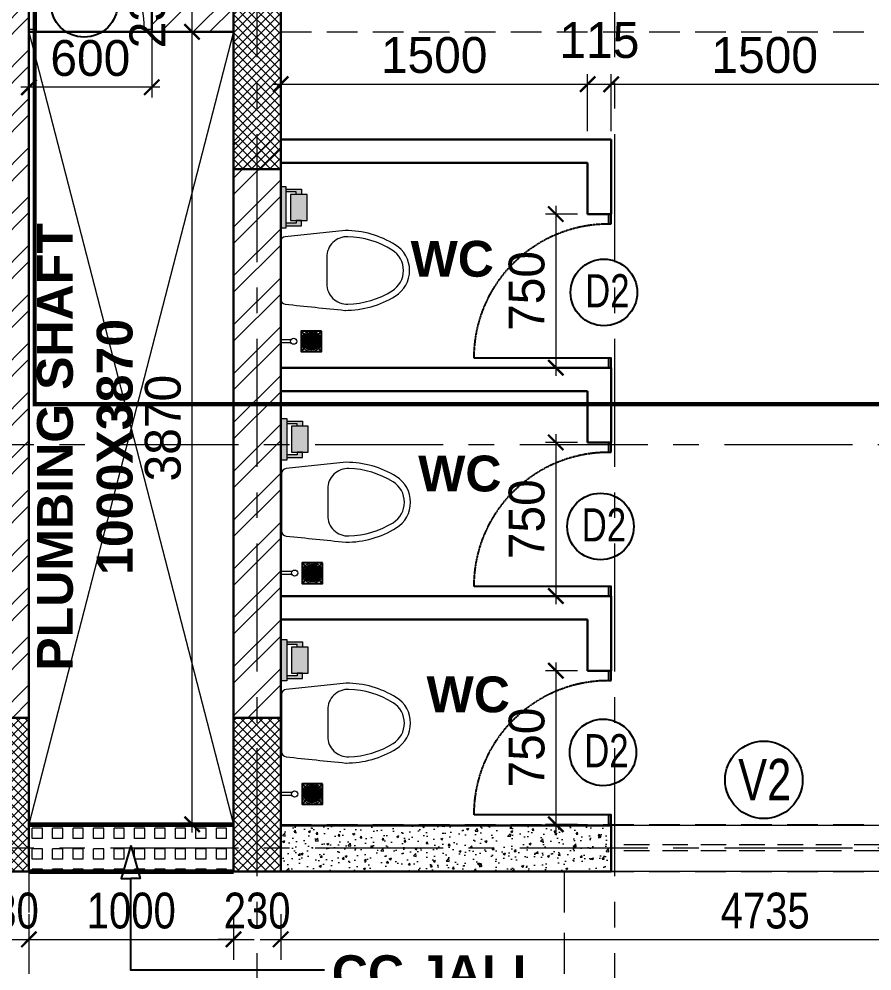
# Model space of a CAD drawing. Header units: millimetres. Extents: x -286480 to 108094, y -227925 to 10018.
# Drawn here: x -12842 to -8674, y -139030 to -134381 of the extents above; entities that cross this region are included whole.
import ezdxf

# ---------------------------------------------------------------- set-up
doc = ezdxf.new("R2010")
doc.units = ezdxf.units.MM
doc.header["$LTSCALE"] = 100
doc.header["$MEASUREMENT"] = 0
doc.header["$PDMODE"] = 67
for name, pattern in [('CENTER', [2, 1.25, -0.25, 0.25, -0.25]), ('DASHED', [0.75, 0.5, -0.25]), ('DASHED2', [0.375, 0.25, -0.125]), ('HIDDEN', [0.375, 0.25, -0.125])]:
    doc.linetypes.add(name, pattern=pattern)
doc.layers.get('0').update_dxf_attribs({"lineweight": 25})
for name, color, linetype, lineweight in [('A-ANNO-COLUMN-HATCH', 253, 'Continuous', 9), ('A-ANNO-DOOR', 40, 'Continuous', 18), ('A-ANNO-GRID', 251, 'CENTER', 9), ('A-ANNO-TEXT', 7, 'Continuous', 25), ('A-ANNO-WALL', 1, 'Continuous', 30), ('AAC BLOCK HATCH', 253, 'Continuous', 5), ('ACC BLOCK', 211, 'Continuous', 30), ('beam', 3, 'Continuous', 20), ('dim', 7, 'Continuous', 13), ('DW-NO', 7, 'Continuous', 25), ('fixtures', 171, 'Continuous', 15), ('GLASS', 150, 'Continuous', 5), ('L-ELEV', 254, 'Continuous', 5), ('projection', 200, 'DASHED', 18), ('S-COL', 4, 'Continuous', 30), ('WALL HATCH', 24, 'Continuous', 9)]:
    doc.layers.add(name, color=color, linetype=linetype, lineweight=lineweight)
doc.layers.add('cutout', color=7, linetype='HIDDEN', lineweight=20, true_color=0x0544ff)
doc.layers.add('hatch', color=7, linetype='Continuous', lineweight=9, true_color=0xbababa)
doc.styles.add('ARIAL', font='arial.ttf', dxfattribs={"width": 0.8})
doc.styles.add('CENTURY-GOTHIC', font='GOTHIC.TTF', dxfattribs={"height": 175})
doc.styles.add('SIZE', font='arial.ttf', dxfattribs={"width": 0.75, "height": 200})
doc.styles.add('Tower', font='arial.ttf', dxfattribs={"height": 250})
doc.dimstyles.new('1.125', dxfattribs={"dimtxt": 175, "dimasz": 75, "dimexe": 50, "dimexo": 50, "dimgap": 50, "dimtad": 1, "dimdec": 0, "dimrnd": 5, "dimzin": 0, "dimdsep": 46, "dimtxsty": 'CENTURY-GOTHIC', "dimblk": 'ARCHTICK', "dimcen": 5, "dimdle": 40, "dimclrd": 256, "dimclre": 8, "dimclrt": 213, "dimadec": 0, "dimazin": 0, "dimtfac": 1, "dimtdec": 0, "dimtofl": 0, "dimtmove": 2, "dimatfit": 2, "dimldrblk": 'OPEN30', "dimfxl": 80, "dimtolj": 1, "dimtzin": 0, "dimlwd": 15, "dimlwe": 9, "dimarcsym": 1})
doc.dimstyles.new('D 75', dxfattribs={"dimtxt": 175, "dimasz": 75, "dimexe": 100, "dimexo": 100, "dimgap": 50, "dimtad": 1, "dimdec": 0, "dimrnd": 5, "dimzin": 0, "dimdsep": 46, "dimtxsty": 'ARIAL', "dimblk": 'ARCHTICK', "dimcen": 0.09, "dimdle": 100, "dimclrd": 256, "dimclrt": 256, "dimadec": 0, "dimazin": 0, "dimtfac": 1, "dimtdec": 0, "dimtix": 1, "dimtofl": 0, "dimtmove": 1, "dimatfit": 3, "dimfxl": 135, "dimtolj": 1, "dimtzin": 0, "dimlwd": 9, "dimlwe": 9, "dimarcsym": 0})

# ---------------------------------------------------------------- blocks, each defined once
blk = doc.blocks.new('_ArchTick')
at = {"const_width": 0.15}
blk.add_lwpolyline([(-0.5, -0.5), (0.5, 0.5)], dxfattribs=at)
blk = doc.blocks.new('*D311')
at = {"layer": 'Defpoints', "color": 0, "ltscale": 0.1, "transparency": 16777216}
for p in [(-13023.2, -138653.2, -3), (-12793.2, -138653.2, -3), (-12793.2, -138876)]:
    blk.add_point(p, dxfattribs=at)
at = {"layer": 'dim', "color": 0, "lineweight": 9, "ltscale": 0.1, "transparency": 16777216}
for p, q in [((-13023.2, -138753.2), (-13023.2, -138976)), ((-12793.2, -138753.2), (-12793.2, -138976))]:
    blk.add_line(p, q, dxfattribs=at)
at = {"layer": 'dim', "lineweight": 9, "ltscale": 0.1, "transparency": 16777216}
for p, q in [((-13023.2, -138876), (-13098.2, -138876)), ((-12793.2, -138876), (-12718.2, -138876))]:
    blk.add_line(p, q, dxfattribs=at)
at = {"layer": 'dim', "lineweight": 9, "ltscale": 0.1, "transparency": 16777216, "xscale": 75, "yscale": 75, "zscale": 75}
blk.add_blockref('_ArchTick', (-13023.2, -138876), dxfattribs=at)
at = {"layer": 'dim', "lineweight": 9, "ltscale": 0.1, "transparency": 16777216, "xscale": 75, "yscale": 75, "zscale": 75, "rotation": 180}
blk.add_blockref('_ArchTick', (-12793.2, -138876), dxfattribs=at)
at = {"layer": 'dim', "ltscale": 0.1, "transparency": 16777216, "insert": (-12908.2, -138736.6), "char_height": 175, "attachment_point": 5, "style": 'ARIAL'}
blk.add_mtext('\\A1;230', dxfattribs=at)
blk = doc.blocks.new('*D312')
at = {"layer": 'Defpoints', "color": 0, "ltscale": 0.1, "transparency": 16777216}
for p in [(-12793.2, -138653.2, -3), (-11793.2, -138653.2, -3), (-11793.2, -138876)]:
    blk.add_point(p, dxfattribs=at)
at = {"layer": 'dim', "color": 0, "lineweight": 9, "ltscale": 0.1, "transparency": 16777216}
for p, q in [((-12793.2, -138753.2), (-12793.2, -138976)), ((-11793.2, -138753.2), (-11793.2, -138976))]:
    blk.add_line(p, q, dxfattribs=at)
at = {"layer": 'dim', "lineweight": 9, "ltscale": 0.1, "transparency": 16777216}
blk.add_line((-12893.2, -138876), (-11693.2, -138876), dxfattribs=at)
at = {"layer": 'dim', "lineweight": 9, "ltscale": 0.1, "transparency": 16777216, "xscale": 75, "yscale": 75, "zscale": 75, "rotation": 180}
blk.add_blockref('_ArchTick', (-12793.2, -138876), dxfattribs=at)
at = {"layer": 'dim', "lineweight": 9, "ltscale": 0.1, "transparency": 16777216, "xscale": 75, "yscale": 75, "zscale": 75}
blk.add_blockref('_ArchTick', (-11793.2, -138876), dxfattribs=at)
at = {"layer": 'dim', "ltscale": 0.1, "transparency": 16777216, "insert": (-12293.2, -138736.6), "char_height": 175, "attachment_point": 5, "style": 'ARIAL'}
blk.add_mtext('\\A1;1000', dxfattribs=at)
blk = doc.blocks.new('*D316')
at = {"layer": 'Defpoints', "color": 0, "ltscale": 0.1, "transparency": 16777216}
for p in [(-6603.2, -138672.4, -3), (-16553.2, -138739.2, -3), (-16553.2, -139317.8)]:
    blk.add_point(p, dxfattribs=at)
at = {"layer": 'dim', "color": 0, "lineweight": 9, "ltscale": 0.1, "transparency": 16777216}
for p, q in [((-6603.2, -138772.4), (-6603.2, -139417.8)), ((-16553.2, -138839.2), (-16553.2, -139417.8))]:
    blk.add_line(p, q, dxfattribs=at)
at = {"layer": 'dim', "lineweight": 9, "ltscale": 0.1, "transparency": 16777216}
blk.add_line((-6503.2, -139317.8), (-16653.2, -139317.8), dxfattribs=at)
at = {"layer": 'dim', "lineweight": 9, "ltscale": 0.1, "transparency": 16777216, "xscale": 75, "yscale": 75, "zscale": 75, "rotation": 180}
blk.add_blockref('_ArchTick', (-16553.2, -139317.8), dxfattribs=at)
at = {"layer": 'dim', "lineweight": 9, "ltscale": 0.1, "transparency": 16777216, "xscale": 75, "yscale": 75, "zscale": 75}
blk.add_blockref('_ArchTick', (-6603.2, -139317.8), dxfattribs=at)
at = {"layer": 'dim', "ltscale": 0.1, "transparency": 16777216, "insert": (-11578.2, -139178.5), "char_height": 175, "attachment_point": 5, "style": 'ARIAL'}
blk.add_mtext('\\A1;9950', dxfattribs=at)
blk = doc.blocks.new('*D278')
at = {"layer": 'Defpoints', "color": 0, "ltscale": 0.1, "transparency": 16777216}
for p in [(-11793.2, -138653.2, -3), (-11563.2, -138653.2, -3), (-11563.2, -138876)]:
    blk.add_point(p, dxfattribs=at)
at = {"layer": 'dim', "color": 0, "lineweight": 9, "ltscale": 0.1, "transparency": 16777216}
for p, q in [((-11793.2, -138753.2), (-11793.2, -138976)), ((-11563.2, -138753.2), (-11563.2, -138976))]:
    blk.add_line(p, q, dxfattribs=at)
at = {"layer": 'dim', "lineweight": 9, "ltscale": 0.1, "transparency": 16777216}
for p, q in [((-11793.2, -138876), (-11868.2, -138876)), ((-11563.2, -138876), (-11488.2, -138876))]:
    blk.add_line(p, q, dxfattribs=at)
at = {"layer": 'dim', "lineweight": 9, "ltscale": 0.1, "transparency": 16777216, "xscale": 75, "yscale": 75, "zscale": 75}
blk.add_blockref('_ArchTick', (-11793.2, -138876), dxfattribs=at)
at = {"layer": 'dim', "lineweight": 9, "ltscale": 0.1, "transparency": 16777216, "xscale": 75, "yscale": 75, "zscale": 75, "rotation": 180}
blk.add_blockref('_ArchTick', (-11563.2, -138876), dxfattribs=at)
at = {"layer": 'dim', "ltscale": 0.1, "transparency": 16777216, "insert": (-11678.2, -138736.6), "char_height": 175, "attachment_point": 5, "style": 'ARIAL'}
blk.add_mtext('\\A1;230', dxfattribs=at)
blk = doc.blocks.new('ERE')
at = {"linetype": 'Continuous'}
for p, q in [((130107.8, -25007.6, 6.1), (130121.2, -25007.6, 6.1)), ((130107.8, -25054.5, 6.1), (129451.5, -25054.5, 6.1)), ((130107.8, -25757.6, 6.1), (130121.2, -25757.6, 6.1))]:
    blk.add_line(p, q, dxfattribs=at)
at = {"linetype": 'DASHED2', "ltscale": 0.1}
blk.add_arc((130107.8, -25054.5, 6.1), 656.3, 180, 270, dxfattribs=at)
at = {"linetype": 'Continuous'}
for points in [[(130121.2, -25007.6, 6.1), (130121.2, -25054.5, 6.1), (130107.8, -25054.5, 6.1), (130107.8, -25007.6, 6.1)], [(130121.2, -25710.7, 6.1), (130121.2, -25757.6, 6.1), (130107.8, -25757.6, 6.1), (130107.8, -25710.7, 6.1)]]:
    blk.add_3dface(points, dxfattribs=at)
blk = doc.blocks.new('WC-WH')
for points in [[(315, 195), (22.4, 164.8, 0.384412), (0, 139.9), (0, -140, 0.383904), (22.4, -164.9, 0.001434), (313.7, -194.9, 0.140641), (560.2, -125.2, 0.259738), (630, 0, 0.259738), (560.2, 125.2, 0.139471)], [(225, 64.9), (225, -64.9, 0.422961), (328, -164.8, 0.13189), (544.4, -99.7, 0.259738), (600, 0, 0.259738), (544.4, 99.7, 0.13189), (328, 164.8, 0.422961)]]:
    blk.add_lwpolyline(points, format="xyb", close=True)
blk.add_arc((316.2, -170), 25, 264.2811, 270.16)
blk = doc.blocks.new('pl cut')
h = blk.add_hatch()
h.set_pattern_fill('HONEY', color=256, scale=16.666667, style=0)
h.set_pattern_definition([(0, (-50, -50), (3.125, 1.80422), [2.08333, -4.16667]), (120, (-50, -50), (-3.125, 1.80422), [2.08333, -4.16667]), (60, (-50, -50), (7e-09, 3.60844), [-4.16667, 2.08333])])
h.paths.add_polyline_path([(43.3, 0, 1), (-43.3, 0, 1)])
at = {"lineweight": 25}
for p, q in [((-50, 50), (50, -50)), ((50, 50), (-50, -50))]:
    blk.add_line(p, q, dxfattribs=at)
blk.add_lwpolyline([(-50, -50), (50, -50), (50, 50), (-50, 50)], close=True, dxfattribs=at)
for radius in [50, 43.3]:
    blk.add_circle((0, 0), radius)
blk = doc.blocks.new('Toilet paper holder')
h = blk.add_hatch(color=253)
h.set_gradient(color1=(147, 165, 151), one_color=1, tint=1, name='SPHERICAL')
h.paths.add_polyline_path([(101.6, -25.4), (101.6, 0), (-101.6, 0), (-101.6, -25.4)])
h = blk.add_hatch(color=253)
h.set_gradient(color1=(147, 165, 151), one_color=1, tint=1, name='SPHERICAL')
h.paths.add_polyline_path([(-76.2, -25.4), (-88.9, -25.4), (-88.9, -101.6), (-63.5, -101.6), (-63.5, -76.2), (-76.2, -76.2)])
h = blk.add_hatch(color=253)
h.set_gradient(color1=(147, 165, 151), one_color=1, tint=1, name='SPHERICAL')
h.paths.add_polyline_path([(88.9, -25.4), (76.2, -25.4), (76.2, -76.2), (63.5, -76.2), (63.5, -101.6), (88.9, -101.6)])
h = blk.add_hatch(color=253)
h.set_gradient(color1=(147, 165, 151), one_color=1, tint=1, name='SPHERICAL')
h.paths.add_polyline_path([(63.5, -129.3), (63.5, -48.5), (-63.5, -48.5), (-63.5, -76.2), (-63.5, -76.2), (-63.5, -101.6), (-63.5, -101.6), (-63.5, -129.3)])
for p, q in [((-88.9, -25.4), (-88.9, -101.6)), ((-76.2, -76.2), (-76.2, -25.4)), ((76.2, -76.2), (76.2, -25.4)), ((88.9, -25.4), (88.9, -101.6)), ((-63.5, -76.2), (-76.2, -76.2)), ((-63.5, -101.6), (-63.5, -76.2)), ((63.5, -76.2), (76.2, -76.2)), ((63.5, -101.6), (63.5, -76.2)), ((-88.9, -101.6), (-63.5, -101.6)), ((88.9, -101.6), (63.5, -101.6))]:
    blk.add_line(p, q)
for points in [[(-101.6, -25.4), (-101.6, 0), (101.6, 0), (101.6, -25.4)], [(-63.5, -129.3), (63.5, -129.3), (63.5, -48.5), (-63.5, -48.5)]]:
    blk.add_lwpolyline(points, close=True)
blk = doc.blocks.new('Health faucet')
for p, q in [((-50.6, 7.5), (0, 7.5)), ((0, 7.5), (0, -7.5)), ((-50.6, -7.5), (0, -7.5))]:
    blk.add_line(p, q)
blk.add_circle((-63.6, 0), 15)
blk = doc.blocks.new('*D285')
at = {"layer": 'Defpoints', "color": 0, "ltscale": 0.1, "transparency": 16777216}
for p in [(-10063.2, -134700), (-11563.2, -134920.9), (-10063.2, -134978.8)]:
    blk.add_point(p, dxfattribs=at)
at = {"layer": 'dim', "color": 8, "lineweight": 9, "ltscale": 0.1, "transparency": 16777216}
for p, q in [((-11563.2, -134870.9), (-11563.2, -134650)), ((-10063.2, -134928.8), (-10063.2, -134650))]:
    blk.add_line(p, q, dxfattribs=at)
at = {"layer": 'dim', "lineweight": 15, "ltscale": 0.1, "transparency": 16777216}
blk.add_line((-11603.2, -134700), (-10023.2, -134700), dxfattribs=at)
at = {"layer": 'dim', "lineweight": 15, "ltscale": 0.1, "transparency": 16777216, "xscale": 75, "yscale": 75, "zscale": 75, "rotation": 180}
blk.add_blockref('_ArchTick', (-11563.2, -134700), dxfattribs=at)
at = {"layer": 'dim', "lineweight": 15, "ltscale": 0.1, "transparency": 16777216, "xscale": 75, "yscale": 75, "zscale": 75}
blk.add_blockref('_ArchTick', (-10063.2, -134700), dxfattribs=at)
at = {"layer": 'dim', "color": 213, "ltscale": 0.1, "transparency": 16777216, "insert": (-10813.2, -134558.1), "char_height": 175, "attachment_point": 5, "style": 'CENTURY-GOTHIC'}
blk.add_mtext('\\A1;1500', dxfattribs=at)
blk = doc.blocks.new('_Open30')
at = {"color": 0, "linetype": 'ByBlock', "lineweight": -2}
for p, q in [((-1, 0.268), (0, 0)), ((0, 0), (-1, -0.268)), ((0, 0), (-1, 0))]:
    blk.add_line(p, q, dxfattribs=at)
blk = doc.blocks.new('*D286')
at = {"layer": 'Defpoints', "color": 0, "ltscale": 0.1, "transparency": 16777216}
for p in [(-9948.2, -134700), (-10063.2, -134978.8), (-9948.2, -134978.8)]:
    blk.add_point(p, dxfattribs=at)
at = {"layer": 'dim', "color": 8, "lineweight": 9, "ltscale": 0.1, "transparency": 16777216}
for p, q in [((-10063.2, -134928.8), (-10063.2, -134650)), ((-9948.2, -134928.8), (-9948.2, -134650))]:
    blk.add_line(p, q, dxfattribs=at)
at = {"layer": 'dim', "lineweight": 15, "ltscale": 0.1, "transparency": 16777216}
blk.add_line((-10103.2, -134700), (-9908.2, -134700), dxfattribs=at)
at = {"layer": 'dim', "lineweight": 15, "ltscale": 0.1, "transparency": 16777216, "xscale": 75, "yscale": 75, "zscale": 75, "rotation": 180}
blk.add_blockref('_ArchTick', (-10063.2, -134700), dxfattribs=at)
at = {"layer": 'dim', "lineweight": 15, "ltscale": 0.1, "transparency": 16777216, "xscale": 75, "yscale": 75, "zscale": 75}
blk.add_blockref('_ArchTick', (-9948.2, -134700), dxfattribs=at)
at = {"layer": 'dim', "color": 213, "ltscale": 0.1, "transparency": 16777216, "insert": (-10005.7, -134485.3), "char_height": 175, "attachment_point": 5, "style": 'CENTURY-GOTHIC'}
blk.add_mtext('\\A1;115', dxfattribs=at)
blk = doc.blocks.new('*D287')
at = {"layer": 'Defpoints', "color": 0, "ltscale": 0.1, "transparency": 16777216}
for p in [(-8448.2, -134700), (-9948.2, -134978.8), (-8448.2, -134978.8)]:
    blk.add_point(p, dxfattribs=at)
at = {"layer": 'dim', "color": 8, "lineweight": 9, "ltscale": 0.1, "transparency": 16777216}
for p, q in [((-9948.2, -134928.8), (-9948.2, -134650)), ((-8448.2, -134928.8), (-8448.2, -134650))]:
    blk.add_line(p, q, dxfattribs=at)
at = {"layer": 'dim', "lineweight": 15, "ltscale": 0.1, "transparency": 16777216}
blk.add_line((-9988.2, -134700), (-8408.2, -134700), dxfattribs=at)
at = {"layer": 'dim', "lineweight": 15, "ltscale": 0.1, "transparency": 16777216, "xscale": 75, "yscale": 75, "zscale": 75, "rotation": 180}
blk.add_blockref('_ArchTick', (-9948.2, -134700), dxfattribs=at)
at = {"layer": 'dim', "lineweight": 15, "ltscale": 0.1, "transparency": 16777216, "xscale": 75, "yscale": 75, "zscale": 75}
blk.add_blockref('_ArchTick', (-8448.2, -134700), dxfattribs=at)
at = {"layer": 'dim', "color": 213, "ltscale": 0.1, "transparency": 16777216, "insert": (-9198.2, -134558.1), "char_height": 175, "attachment_point": 5, "style": 'CENTURY-GOTHIC'}
blk.add_mtext('\\A1;1500', dxfattribs=at)
blk = doc.blocks.new('*D265')
at = {"layer": 'Defpoints', "color": 0, "ltscale": 0.1, "transparency": 16777216}
for p in [(-11996.2, -134444.2), (-11793.2, -134444.2), (-11793.2, -138314.3)]:
    blk.add_point(p, dxfattribs=at)
at = {"layer": 'dim', "lineweight": 15, "ltscale": 0.1, "transparency": 16777216}
blk.add_line((-11996.2, -138354.3), (-11996.2, -134404.2), dxfattribs=at)
at = {"layer": 'dim', "color": 8, "lineweight": 9, "ltscale": 0.1, "transparency": 16777216}
for p, q in [((-11843.2, -134444.2), (-12046.2, -134444.2)), ((-11843.2, -138314.3), (-12046.2, -138314.3))]:
    blk.add_line(p, q, dxfattribs=at)
at = {"layer": 'dim', "lineweight": 15, "ltscale": 0.1, "transparency": 16777216, "xscale": 75, "yscale": 75, "zscale": 75}
for p, rotation in [((-11996.2, -134444.2), 90), ((-11996.2, -138314.3), 270)]:
    blk.add_blockref('_ArchTick', p, dxfattribs=dict(at, rotation=rotation))
at = {"layer": 'dim', "color": 213, "ltscale": 0.1, "transparency": 16777216, "insert": (-12138.1, -136379.3), "char_height": 175, "attachment_point": 5, "rotation": 90, "style": 'CENTURY-GOTHIC'}
blk.add_mtext('\\A1;3870', dxfattribs=at)
blk = doc.blocks.new('*D266')
at = {"layer": 'Defpoints', "color": 0, "ltscale": 0.1, "transparency": 16777216}
for p in [(-11996.2, -134214.2), (-11793.2, -134214.2, 11.6), (-11793.2, -134444.2)]:
    blk.add_point(p, dxfattribs=at)
at = {"layer": 'dim', "color": 8, "lineweight": 9, "ltscale": 0.1, "transparency": 16777216}
for p, q in [((-11843.2, -134214.2), (-12046.2, -134214.2)), ((-11843.2, -134444.2), (-12046.2, -134444.2))]:
    blk.add_line(p, q, dxfattribs=at)
at = {"layer": 'dim', "lineweight": 15, "ltscale": 0.1, "transparency": 16777216}
blk.add_line((-11996.2, -134484.2), (-11996.2, -134174.2), dxfattribs=at)
at = {"layer": 'dim', "lineweight": 15, "ltscale": 0.1, "transparency": 16777216, "xscale": 75, "yscale": 75, "zscale": 75}
for p, rotation in [((-11996.2, -134214.2), 90), ((-11996.2, -134444.2), 270)]:
    blk.add_blockref('_ArchTick', p, dxfattribs=dict(at, rotation=rotation))
at = {"layer": 'dim', "color": 213, "ltscale": 0.1, "transparency": 16777216, "insert": (-12213.1, -134329.2), "char_height": 175, "attachment_point": 5, "rotation": 90, "style": 'CENTURY-GOTHIC'}
blk.add_mtext('\\A1;230', dxfattribs=at)
blk = doc.blocks.new('*D412')
at = {"layer": 'Defpoints', "color": 0, "ltscale": 0.1, "transparency": 16777216}
for p in [(-6828.2, -138544.3, 41.3), (-11563.2, -138653.2, 38.3), (-6828.2, -138876)]:
    blk.add_point(p, dxfattribs=at)
at = {"layer": 'dim', "color": 0, "lineweight": 9, "ltscale": 0.1, "transparency": 16777216}
for p, q in [((-6828.2, -138644.3), (-6828.2, -138976)), ((-11563.2, -138753.2), (-11563.2, -138976))]:
    blk.add_line(p, q, dxfattribs=at)
at = {"layer": 'dim', "lineweight": 9, "ltscale": 0.1, "transparency": 16777216}
blk.add_line((-11663.2, -138876), (-6728.2, -138876), dxfattribs=at)
at = {"layer": 'dim', "lineweight": 9, "ltscale": 0.1, "transparency": 16777216, "xscale": 75, "yscale": 75, "zscale": 75, "rotation": 180}
blk.add_blockref('_ArchTick', (-11563.2, -138876), dxfattribs=at)
at = {"layer": 'dim', "lineweight": 9, "ltscale": 0.1, "transparency": 16777216, "xscale": 75, "yscale": 75, "zscale": 75}
blk.add_blockref('_ArchTick', (-6828.2, -138876), dxfattribs=at)
at = {"layer": 'dim', "ltscale": 0.1, "transparency": 16777216, "insert": (-9195.7, -138736.6), "char_height": 175, "attachment_point": 5, "style": 'ARIAL'}
blk.add_mtext('\\A1;4735', dxfattribs=at)
blk = doc.blocks.new('*D422')
at = {"layer": 'Defpoints', "color": 0, "ltscale": 0.1, "transparency": 16777216}
for p in [(-12793.2, -134383.4, 12.2), (-12193.5, -134383.4, 11.7), (-12793.2, -134714.7)]:
    blk.add_point(p, dxfattribs=at)
at = {"layer": 'dim', "color": 8, "lineweight": 9, "ltscale": 0.1, "transparency": 16777216}
for p, q in [((-12793.2, -134433.4), (-12793.2, -134764.7)), ((-12193.5, -134433.4), (-12193.5, -134764.7))]:
    blk.add_line(p, q, dxfattribs=at)
at = {"layer": 'dim', "lineweight": 15, "ltscale": 0.1, "transparency": 16777216}
blk.add_line((-12153.5, -134714.7), (-12833.2, -134714.7), dxfattribs=at)
at = {"layer": 'dim', "lineweight": 15, "ltscale": 0.1, "transparency": 16777216, "xscale": 75, "yscale": 75, "zscale": 75}
for p, rotation in [((-12793.2, -134714.7), 179.9998418329332), ((-12193.5, -134714.7), 359.9998418329331)]:
    blk.add_blockref('_ArchTick', p, dxfattribs=dict(at, rotation=rotation))
at = {"layer": 'dim', "color": 213, "ltscale": 0.1, "transparency": 16777216, "insert": (-12493.3, -134572.8), "char_height": 175, "attachment_point": 5, "rotation": 359.9998, "style": 'CENTURY-GOTHIC'}
blk.add_mtext('\\A1;600', dxfattribs=at)
blk = doc.blocks.new('*D513')
at = {"layer": 'Defpoints', "color": 0, "ltscale": 0.1, "transparency": 16777216}
for p in [(-10063.2, -135334.3, 11.7), (-10218.8, -136084.3), (-10063.2, -136084.3, 11.7)]:
    blk.add_point(p, dxfattribs=at)
at = {"layer": 'dim', "lineweight": 15, "ltscale": 0.1, "transparency": 16777216}
blk.add_line((-10218.8, -135294.3), (-10218.8, -136124.3), dxfattribs=at)
at = {"layer": 'dim', "color": 8, "lineweight": 9, "ltscale": 0.1, "transparency": 16777216}
for p, q in [((-10113.2, -135334.3), (-10268.8, -135334.3)), ((-10113.2, -136084.3), (-10268.8, -136084.3))]:
    blk.add_line(p, q, dxfattribs=at)
at = {"layer": 'dim', "lineweight": 15, "ltscale": 0.1, "transparency": 16777216, "xscale": 75, "yscale": 75, "zscale": 75}
for p, rotation in [((-10218.8, -135334.3), 90), ((-10218.8, -136084.3), 270)]:
    blk.add_blockref('_ArchTick', p, dxfattribs=dict(at, rotation=rotation))
at = {"layer": 'dim', "color": 213, "ltscale": 0.1, "transparency": 16777216, "insert": (-10360.7, -135709.3), "char_height": 175, "attachment_point": 5, "rotation": 90, "style": 'CENTURY-GOTHIC'}
blk.add_mtext('\\A1;750', dxfattribs=at)
blk = doc.blocks.new('*D514')
at = {"layer": 'Defpoints', "color": 0, "ltscale": 0.1, "transparency": 16777216}
for p in [(-10063.2, -136449.3, 11.7), (-10218.8, -137199.3), (-10063.2, -137199.3, 11.7)]:
    blk.add_point(p, dxfattribs=at)
at = {"layer": 'dim', "color": 8, "lineweight": 9, "ltscale": 0.1, "transparency": 16777216}
for p, q in [((-10113.2, -136449.3), (-10268.8, -136449.3)), ((-10113.2, -137199.3), (-10268.8, -137199.3))]:
    blk.add_line(p, q, dxfattribs=at)
at = {"layer": 'dim', "lineweight": 15, "ltscale": 0.1, "transparency": 16777216}
blk.add_line((-10218.8, -136409.3), (-10218.8, -137239.3), dxfattribs=at)
at = {"layer": 'dim', "lineweight": 15, "ltscale": 0.1, "transparency": 16777216, "xscale": 75, "yscale": 75, "zscale": 75}
for p, rotation in [((-10218.8, -136449.3), 90), ((-10218.8, -137199.3), 270)]:
    blk.add_blockref('_ArchTick', p, dxfattribs=dict(at, rotation=rotation))
at = {"layer": 'dim', "color": 213, "ltscale": 0.1, "transparency": 16777216, "insert": (-10360.7, -136824.3), "char_height": 175, "attachment_point": 5, "rotation": 90, "style": 'CENTURY-GOTHIC'}
blk.add_mtext('\\A1;750', dxfattribs=at)
blk = doc.blocks.new('*D515')
at = {"layer": 'Defpoints', "color": 0, "ltscale": 0.1, "transparency": 16777216}
for p in [(-10063.2, -137564.3, 11.7), (-10218.8, -138314.3), (-10063.2, -138314.3, 11.7)]:
    blk.add_point(p, dxfattribs=at)
at = {"layer": 'dim', "color": 8, "lineweight": 9, "ltscale": 0.1, "transparency": 16777216}
for p, q in [((-10113.2, -137564.3), (-10268.8, -137564.3)), ((-10113.2, -138314.3), (-10268.8, -138314.3))]:
    blk.add_line(p, q, dxfattribs=at)
at = {"layer": 'dim', "lineweight": 15, "ltscale": 0.1, "transparency": 16777216}
blk.add_line((-10218.8, -137524.3), (-10218.8, -138354.3), dxfattribs=at)
at = {"layer": 'dim', "lineweight": 15, "ltscale": 0.1, "transparency": 16777216, "xscale": 75, "yscale": 75, "zscale": 75}
for p, rotation in [((-10218.8, -137564.3), 90), ((-10218.8, -138314.3), 270)]:
    blk.add_blockref('_ArchTick', p, dxfattribs=dict(at, rotation=rotation))
at = {"layer": 'dim', "color": 213, "ltscale": 0.1, "transparency": 16777216, "insert": (-10360.7, -137939.3), "char_height": 175, "attachment_point": 5, "rotation": 90, "style": 'CENTURY-GOTHIC'}
blk.add_mtext('\\A1;750', dxfattribs=at)

msp = doc.modelspace()

# ---------------------------------------------------------------- hatches: boundary and pattern name
at = {"layer": 'A-ANNO-COLUMN-HATCH', "lineweight": 9, "ltscale": 0.1}
h = msp.add_hatch(dxfattribs=at)
h.set_pattern_fill('ANSI37', color=256, scale=250)
h.set_pattern_definition([(45, (-138032.633, -62787.4), (-22.097087, 22.097087), []), (135, (-138032.633, -62787.4), (-22.097087, -22.097087), [])])
h.paths.add_polyline_path([(-11563.1, -135114.4), (-11563.2, -134214.3), (-11793.2, -134214.3), (-11793.1, -135114.4)])
h = msp.add_hatch(dxfattribs=at)
h.set_pattern_fill('ANSI37', color=256, scale=250)
h.set_pattern_definition([(45, (-139262.918, -66367.452), (-22.097087, 22.097087), []), (135, (-139262.918, -66367.452), (-22.097087, -22.097087), [])])
h.paths.add_polyline_path([(-12793.5, -138544.3), (-12793.5, -137794.3), (-13023.5, -137794.3), (-13023.5, -138544.3)])
h = msp.add_hatch(dxfattribs=at)
h.set_pattern_fill('ANSI37', color=256, scale=250)
h.set_pattern_definition([(45, (-138032.633, -66367.432), (-22.097087, 22.097087), []), (135, (-138032.633, -66367.432), (-22.097087, -22.097087), [])])
h.paths.add_polyline_path([(-11563.2, -138544.3), (-11563.2, -137794.3), (-11793.2, -137794.3), (-11793.2, -138544.3)])
at = {"layer": 'AAC BLOCK HATCH'}
h = msp.add_hatch(dxfattribs=at)
h.set_pattern_fill('AR-CONC', color=256, scale=15, style=0)
h.set_pattern_definition([(50, (250.085, -34477.53), (107.58903, -9.41282), [11.25, -123.75]), (355, (250.09, -34477.53), (-20.8127, 112.82882), [9, -99]), (100.45144, (259.05, -34478.31), (86.77633, 103.416), [9.56103, -105.17132]), (46.1842, (250.09, -34447.53), (160.0862, -24.8279), [16.875, -185.625]), (96.63564, (263.43, -34449.6), (140.1993, 146.1178), [14.34155, -157.75706]), (351.18416, (250.09, -34447.53), (140.1993, 146.1178), [13.5, -148.5]), (21, (265.085, -34455.03), (89.53606, -60.39283), [11.25, -123.75]), (326, (265.09, -34455.03), (36.4973, 108.77251), [9, -99]), (71.45144, (272.55, -34460.06), (126.03336, 48.37967), [9.56103, -105.17132]), (37.5, (250.085, -34477.53), (1.823978, 49.934078), [0, -97.8, 0, -100.5, 0, -99.375]), (7.5, (250.085, -34477.53), (39.46043, 59.161757), [0, -57.3, 0, -95.55, 0, -37.875]), (327.5, (216.635, -34477.53), (80.073365, -3.38323), [0, -37.5, 0, -117, 0, -155.25]), (317.5, (201.635, -34477.53), (87.477925, 15.015747), [0, -48.75, 0, -77.7, 0, -110.25])])
h.paths.add_polyline_path([(-9948.2, -138319.2), (-11565.8, -138319.3), (-11565.8, -138544.2), (-9948.2, -138544.2)])
at = {"layer": 'hatch'}
h = msp.add_hatch(dxfattribs=at)
h.set_pattern_fill('SQUARE', color=256, scale=400, angle=90, style=0)
h.set_pattern_definition([(90, (-207727.505, -186383.71), (-50, 3e-15), [50, -50]), (180, (-207727.505, -186383.71), (-6e-15, -50), [50, -50])])
h.paths.add_polyline_path([(-11793.2, -138314.3), (-11793.2, -138544.3), (-12793.2, -138544.3), (-12793.5, -138314.3)])
at = {"layer": 'WALL HATCH', "ltscale": 0.1}
h = msp.add_hatch(dxfattribs=at)
h.set_pattern_fill('ANSI32', color=256, scale=450, style=0)
h.set_pattern_definition([(45, (265.31, -0.74), (-119.32427, 119.32427), []), (45, (344.86, -0.74), (-119.32427, 119.32427), [])])
h.paths.add_polyline_path([(-12871.4, -133907.2), (-11723.3, -133907.2), (-11723.3, -133559.1), (-12871.4, -133559.1)], flags=24)
h.paths.add_polyline_path([(-12193.5, -134214.2), (-12193.5, -134444.2), (-11795.8, -134444.2), (-11795.8, -134214.2)])
h.paths.add_polyline_path([(-12793.2, -137794.3), (-12793.2, -133064.3), (-11363.2, -133064.3), (-11363.2, -132084.3), (-11593.2, -132084.3), (-11593.2, -132949.3), (-12793.2, -132949.3), (-12793.2, -132834.3), (-13023.2, -132834.3), (-13023.2, -137794.3)])
h = msp.add_hatch(dxfattribs=at)
h.set_pattern_fill('ANSI32', color=256, scale=450, style=0)
h.set_pattern_definition([(45, (265.31, -1150.83), (-119.32427, 119.32427), []), (45, (344.86, -1150.83), (-119.32427, 119.32427), [])])
h.paths.add_polyline_path([(-11563.2, -134964.2), (-11793.2, -134964.2), (-11793.2, -137794.3), (-11563.2, -137794.3)])

# ---------------------------------------------------------------- linework, layer by layer
at = {"color": 12, "ltscale": 0.5, "true_color": 0xe00000, "const_width": 20, "elevation": 10.3}
msp.add_lwpolyline([(-30388.2, -133598.1), (-30388.2, -133203.7), (-12764.8, -133203.7), (-12764.8, -136262.3), (-5634.8, -136262.3), (-5634.8, -136381)], dxfattribs=at)
at = {"ltscale": 0.1, "elevation": 25.1}
for points in [[(-12296, -138418.1), (-12342.1, -138579.4), (-12296, -138579.4)], [(-12296, -138418.1), (-12249.9, -138579.4), (-12296, -138579.4)], [(-11348.6, -139025.9), (-12296, -139025.9), (-12296, -138579.4)]]:
    msp.add_lwpolyline(points, dxfattribs=at)
at = {"layer": 'A-ANNO-DOOR'}
msp.add_line((-12193.4, -134444.3, 11.7), (-12793.2, -134444.3, 23.2), dxfattribs=at)
at = {"layer": 'A-ANNO-GRID', "ltscale": 5}
for p, q in [((-11678.1, -140568.1, 4.3), (-11678.1, -124321.4, 4.3)), ((-9930.7, -140568.1, -20.7), (-9930.7, -124321.9, -20.7)), ((-30394.7, -136459.3, -1.8), (-4567.5, -136459.3, -1.8)), ((-30394.7, -138429.3, 18.6), (-4567.5, -138429.3, 18.6))]:
    msp.add_line(p, q, dxfattribs=at)
at = {"layer": 'A-ANNO-WALL', "ltscale": 0.1}
for p, q in [((-12793.2, -137794.3, 23.2), (-12793.2, -134214.2, 11.7)), ((-12193.5, -134444.3, 11.7), (-12193.5, -134214.2, 11.7)), ((-11793.2, -134964.3, 11.7), (-11793.2, -137794.3, 11.7)), ((-11563.4, -134969.3, 11.7), (-9948.2, -134969.3, 11.7)), ((-11563.2, -134964.3, 11.7), (-11563.2, -137794.3, 11.7)), ((-9948.2, -134969.3, 11.7), (-9948.2, -135334.3, 11.7)), ((-11563.4, -135084.3, 11.7), (-10063.2, -135084.3, 11.7)), ((-10063.2, -135084.3, 11.7), (-10063.2, -135334.3, 11.7)), ((-10063.2, -135334.3, 11.7), (-9948.2, -135334.3, 11.7)), ((-10038.4, -135334.3, 11.7), (-10038.3, -135334.3, 11.7)), ((-11563.2, -136084.3, 11.7), (-9948.2, -136084.3, 11.7)), ((-9948.2, -136084.3, 11.7), (-9948.2, -136449.3, 11.7)), ((-11563.4, -136199.3, 11.7), (-10063.2, -136199.3, 11.7)), ((-10063.2, -136199.3, 11.7), (-10063.2, -136449.3, 11.7)), ((-10063.2, -136449.3, 11.7), (-9948.2, -136449.3, 11.7)), ((-10038.4, -136449.3, 11.7), (-10038.3, -136449.3, 11.7)), ((-11563.4, -137199.3, 11.7), (-9948.2, -137199.3, 11.7)), ((-9948.2, -137199.3, 11.7), (-9948.2, -137564.3, 11.7)), ((-11563.4, -137314.3, 11.7), (-10063.2, -137314.3, 11.7)), ((-10063.2, -137314.3, 11.7), (-10063.2, -137564.3, 11.7)), ((-10063.2, -137564.3, 11.7), (-9948.2, -137564.3, 11.7)), ((-10038.4, -137564.3, 11.7), (-10038.3, -137564.3, 11.7))]:
    msp.add_line(p, q, dxfattribs=at)
at = {"layer": 'A-ANNO-WALL'}
msp.add_line((-11793.2, -134444.3, 11.7), (-12193.5, -134444.3, 11.7), dxfattribs=at)
at = {"layer": 'ACC BLOCK', "ltscale": 0.5}
for p, q in [((-11563.2, -138319.3, 11.7), (-9948.2, -138319.2, 11.7)), ((-11563.2, -138544.3, 11.7), (-9948.2, -138544.2, 11.7))]:
    msp.add_line(p, q, dxfattribs=at)
at = {"layer": 'ACC BLOCK', "ltscale": 0.5, "extrusion": (0.059341, -0.000177257, 0.998238)}
msp.add_line((-9948.2, -138319.2, 11.7), (-9948.2, -138544.2, 11.7), dxfattribs=at)
at = {"layer": 'beam', "linetype": 'DASHED2', "ltscale": 6}
for p, q in [((-11793.2, -134444.3, 11.7), (-12793.2, -134444.3, 23.2)), ((-12793.2, -134444.3, 11.7), (-12793.2, -137794.3, 23.2)), ((-11563.2, -134444.3, 11.7), (-6833.2, -134444, 32.7)), ((-11793.2, -137794.3, 11.7), (-11793.2, -135114.4, 11.7)), ((-11563.2, -135114.4, 11.7), (-11563.2, -137794.3, 11.7)), ((-12793.2, -138314.3, 11.7), (-11793.2, -138314.3, 11.7)), ((-11563.2, -138314.3, 11.7), (-6833.2, -138314.9, 23.2)), ((-12793, -138544.3, 23.2), (-11793.5, -138544.3, 34.8)), ((-11563.2, -138544.3, 34.8), (-6833.1, -138544.3, 23.2))]:
    msp.add_line(p, q, dxfattribs=at)
at = {"layer": 'cutout', "color": 5, "linetype": 'Continuous', "lineweight": 9, "ltscale": 2, "true_color": 0x1f1fff, "extrusion": (0.000124809, 0.002858, 0.999996)}
for p, q in [((-11793.2, -134444.3, 11.7), (-12793.5, -138314.3, 11.7)), ((-12793.2, -134444.2, 11.7), (-11793.2, -138314.3, 11.7))]:
    msp.add_line(p, q, dxfattribs=at)
at = {"layer": 'cutout', "color": 5, "linetype": 'Continuous', "lineweight": 30, "ltscale": 3, "true_color": 0x1f1fff, "elevation": 23.2}
msp.add_lwpolyline([(-12793.2, -134444.3), (-11793.2, -134444.3), (-11793.2, -138314.3), (-12793.5, -138314.3)], close=True, dxfattribs=at)
at = {"layer": 'DW-NO', "color": 51}
for centre, radius in [((-12523.2, -134307, 15), 162.8), ((-9983.8, -135716.6, -68.4), 162.8), ((-10000.5, -136859.7, -68.4), 162.8), ((-9988.3, -137962.9, -13.5), 162.8), ((-9202.4, -138097.1, 11.7), 189.4)]:
    msp.add_circle(centre, radius, dxfattribs=at)
at = {"layer": 'GLASS', "ltscale": 0.1, "extrusion": (0.059341, -0.000177257, 0.998238)}
for p, q in [((-8448.2, -138319.3, 11.7), (-9948.2, -138319.2, 11.7)), ((-8448.2, -138544.2, 11.7), (-9948.2, -138544.2, 11.7))]:
    msp.add_line(p, q, dxfattribs=at)
at = {"layer": 'GLASS', "linetype": 'DASHED2', "ltscale": 5, "extrusion": (0.059341, -0.000177257, 0.998238)}
for p, q in [((-8448.2, -138414.2, 11.7), (-9948.2, -138414.2, 11.7)), ((-8448.2, -138444.2, 11.7), (-9948.2, -138444.2, 11.7))]:
    msp.add_line(p, q, dxfattribs=at)
at = {"layer": 'L-ELEV', "color": 2, "lineweight": 60, "ltscale": 0.1}
for p, q in [((-12793.2, -138314.3, 11.7), (-11793.5, -138314.3, 34.8)), ((-12793.2, -138544.3, 11.7), (-11793.5, -138544.3, 34.8))]:
    msp.add_line(p, q, dxfattribs=at)
at = {"layer": 'projection', "color": 21, "ltscale": 4}
for p, q in [((-12793, -138544.2, 23.2), (-12793, -139144.2, 23.2)), ((-10178.2, -138544.3, 25.1), (-10178.2, -139144.3, 25.1))]:
    msp.add_line(p, q, dxfattribs=at)
at = {"layer": 'S-COL', "ltscale": 0.1}
for points, elevation in [([(-11563.2, -135114.4), (-11563.2, -134214.3), (-11793.2, -134214.3), (-11793.2, -135114.4)], 11.7), ([(-12793.5, -138544.3), (-12793.5, -137794.3), (-13023.5, -137794.3), (-13023.5, -138544.3)], 23.2), ([(-11563.2, -138544.3), (-11563.2, -137794.3), (-11793.2, -137794.3), (-11793.2, -138544.3)], 11.7)]:
    msp.add_lwpolyline(points, close=True, dxfattribs=dict(at, elevation=elevation))

# ---------------------------------------------------------------- block references
at = {"layer": 'A-ANNO-DOOR', "xscale": -0.799624987630604, "yscale": 0.799624987630604, "zscale": 0.799624987630604, "rotation": 90}
msp.add_blockref('ERE', (-32789.9, -30395.7, 7.5), dxfattribs=at)
at = {"layer": 'A-ANNO-TEXT', "xscale": -1, "rotation": 180}
for p in [(-140069.4, -161091.9, 5.5), (-140069.4, -162206.9, 17.1), (-140069.4, -163321.8, 17.1)]:
    msp.add_blockref('ERE', p, dxfattribs=at)
at = {"layer": 'fixtures'}
for name, p, rotation in [('Toilet paper holder', (-11563.2, -135301.6, 23.2), 90.00000000000001), ('pl cut', (-11413.2, -135955, 23.2), 180), ('Health faucet', (-11563.2, -135955, 23.2), 180), ('Toilet paper holder', (-11558.5, -136433.8, 23.2), 90.00000000000001), ('pl cut', (-11408.5, -137087.3, 23.2), 180), ('Health faucet', (-11558.5, -137087.3, 23.2), 180), ('Toilet paper holder', (-11558.5, -137512.5, 23.2), 90.00000000000001), ('pl cut', (-11408.5, -138165.9, 23.2), 180), ('Health faucet', (-11558.5, -138165.9, 23.2), 180)]:
    msp.add_blockref(name, p, dxfattribs=dict(at, rotation=rotation))
for p in [(-11563.2, -135609.1, 23.2), (-11558.5, -136741.3, 23.2), (-11558.5, -137819.9, 23.2)]:
    msp.add_blockref('WC-WH', p, dxfattribs=at)

# ---------------------------------------------------------------- texts
at = {"layer": 'A-ANNO-TEXT', "insert": (-12519, -136471, 23.2), "char_height": 150, "width": 2908.602, "attachment_point": 5, "rotation": 90, "style": 'Tower'}
msp.add_mtext('{\\fArial|b1|i0|c0|p34;\\H1.1667x;PLUMBING SHAFT\\P1000X3870}', dxfattribs=at)
at = {"layer": 'A-ANNO-TEXT', "char_height": 150, "width": 2908.602, "attachment_point": 5, "style": 'Tower'}
for s, insert in [('{\\fArial|b1|i0|c0|p34;\\H1.1667x;WC}', (-10724.8, -135553.5, -107.6)), ('{\\fArial|b1|i0|c0|p34;\\H1.1667x;WC}', (-10687.8, -136602.2, -121)), ('{\\fArial|b1|i0|c0|p34;\\H1.1667x;WC}', (-10646.8, -137680.9, -121)), ('{\\fArial|b1|i0|c0|p34;\\H1.1667x;CC JALI}', (-10837.9, -139042.5, 25.1))]:
    msp.add_mtext(s, dxfattribs=dict(at, insert=insert))
at = {"layer": 'DW-NO', "color": 51, "style": 'SIZE', "width": 0.75}
for s, height, p in [('D2', 162.13, (-10075.6, -135789.5, -68.4)), ('D2', 162.13, (-10092.3, -136932.7, -68.4)), ('D2', 162.13, (-10080.1, -138035.8, -13.5)), ('V2', 202.67, (-9327.9, -138197.1, 11.7))]:
    msp.add_text(s, height=height, dxfattribs=at).set_placement(p)

# ---------------------------------------------------------------- dimensions: what is measured, and where the dimension line sits
at = {"layer": 'dim', "ltscale": 0.1}
for base, p1, p2, angle, dimstyle, picture, middle in [((-11996.2, -134214.2, 11.7), (-11793.2, -134444.2, 11.7), (-11793.2, -134214.2, 23.2), 270, '1.125', '*D266', (-12213.1, -134329.2, 11.7)), ((-9948.2, -134700, 11.7), (-10063.2, -134978.8, 11.7), (-9948.2, -134978.8, 11.7), 180, '1.125', '*D286', (-10005.7, -134485.3, 11.7)), ((-10063.2, -134700, 11.7), (-11563.2, -134920.9, 11.7), (-10063.2, -134978.8, 11.7), 180, '1.125', '*D285', (-10813.2, -134558.1, 11.7)), ((-8448.2, -134700, 11.7), (-9948.2, -134978.8, 11.7), (-8448.2, -134978.8, 11.7), 180, '1.125', '*D287', (-9198.2, -134558.1, 11.7)), ((-10218.8, -136084.3), (-10063.2, -135334.3, 11.7), (-10063.2, -136084.3, 11.7), 90, '1.125', '*D513', (-10360.7, -135709.3)), ((-10218.8, -137199.3), (-10063.2, -136449.3, 11.7), (-10063.2, -137199.3, 11.7), 90, '1.125', '*D514', (-10360.7, -136824.3)), ((-10218.8, -138314.3), (-10063.2, -137564.3, 11.7), (-10063.2, -138314.3, 11.7), 90, '1.125', '*D515', (-10360.7, -137939.3)), ((-6828.2, -138876, -18.1), (-11563.2, -138653.2, 20.2), (-6828.2, -138544.3, 23.2), 180, 'D 75', '*D412', (-9195.7, -138736.6, -18.1)), ((-12793.2, -138876, 26.2), (-13023.2, -138653.2, 23.2), (-12793.2, -138653.2, 23.2), 180, 'D 75', '*D311', (-12908.2, -138736.6, 26.2)), ((-11563.2, -138876, 23.2), (-11793.2, -138653.2, 20.2), (-11563.2, -138653.2, 20.2), 180, 'D 75', '*D278', (-11678.2, -138736.6, 23.2))]:
    dim = msp.add_linear_dim(base=base, p1=p1, p2=p2, angle=angle, dimstyle=dimstyle, dxfattribs=at)
    dim.commit()
    dim.dimension.update_dxf_attribs({"geometry": picture, "text_midpoint": middle})
for p1, p2, distance, picture, middle in [((-12193.5, -134383.4, 11.7), (-12793.2, -134383.4, 12.2), 331.2, '*D422', (-12493.3, -134572.8)), ((-11793.2, -138314.3, 11.7), (-11793.2, -134444.2, 11.7), 203, '*D265', (-12138.1, -136379.3, 11.7))]:
    dim = msp.add_aligned_dim(p1=p1, p2=p2, distance=distance, dimstyle='1.125', dxfattribs=at)
    dim.commit()
    dim.dimension.update_dxf_attribs({"geometry": picture, "text_midpoint": middle})
for base, p1, p2, picture, middle in [((-11793.2, -138876, 26.2), (-12793.2, -138653.2, 23.2), (-11793.2, -138653.2, 23.2), '*D312', (-12293.2, -138736.6, 26.2)), ((-16553.2, -139317.8, 26.2), (-6603.2, -138672.4, 23.2), (-16553.2, -138739.2, 23.2), '*D316', (-11578.2, -139178.5, 26.2))]:
    dim = msp.add_linear_dim(base=base, p1=p1, p2=p2, dimstyle='D 75', dxfattribs=at)
    dim.commit()
    dim.dimension.update_dxf_attribs({"geometry": picture, "text_midpoint": middle})

doc.saveas('drawing.dxf')
